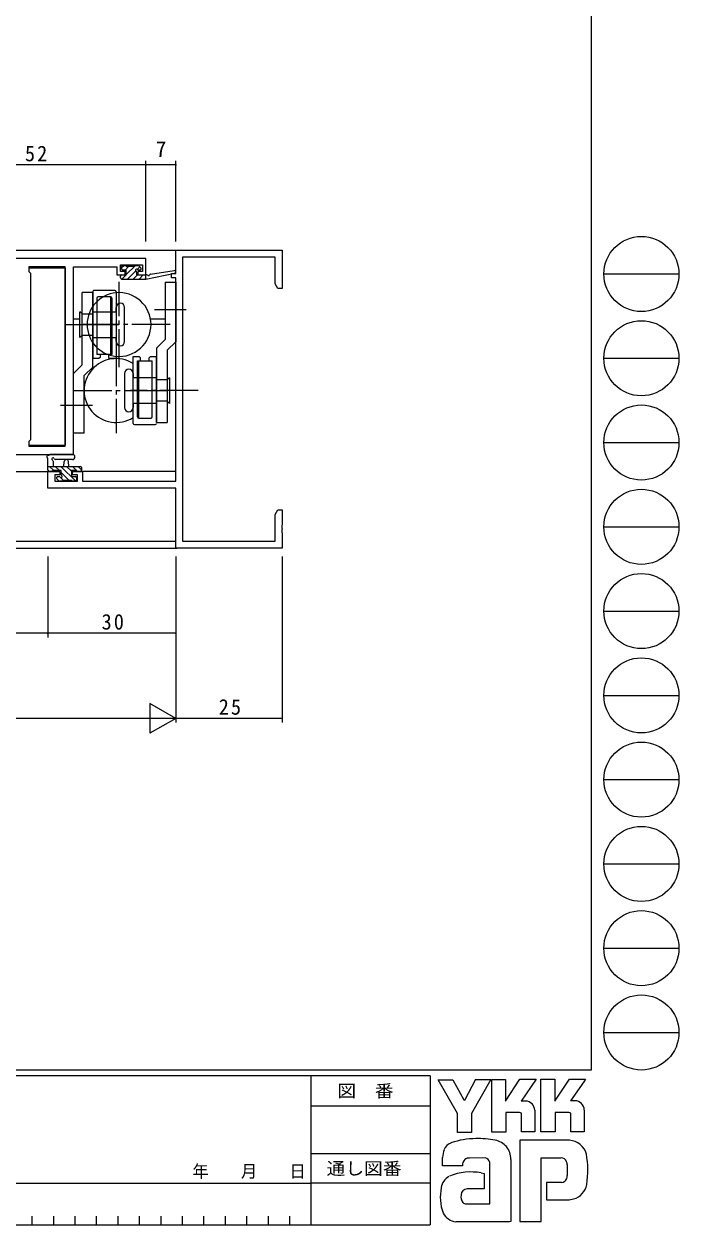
# Model space of a CAD drawing. Units: millimetres on the paper. Extents: x -420 to 373, y -297 to 267.
# Drawn here: x 219.1 to 372.9, y -297 to -14.9 of the extents above; entities that cross this region are included whole.
import ezdxf
from ezdxf.enums import TextEntityAlignment as Align

# ---------------------------------------------------------------- set-up
doc = ezdxf.new("R2010")
doc.units = ezdxf.units.MM
doc.linetypes.add('CHAIN2', pattern=[12, 9, -1, 1, -1])
for name, color, linetype, lineweight in [('0-1_YKK_ZWAK', 7, 'Continuous', 9), ('0-3_YKK_12', 2, 'Continuous', 9), ('0-4_YKK_D', 6, 'Continuous', 9), ('0-6_YKK_13', 4, 'Continuous', 9), ('0-7_YKK_11', 7, 'Continuous', 9)]:
    doc.layers.add(name, color=color, linetype=linetype, lineweight=lineweight)
doc.styles.add('ＭＳ ゴシック', font='')
doc.styles.get('ＭＳ ゴシック').set_extended_font_data('MS Gothic')

msp = doc.modelspace()

# ---------------------------------------------------------------- linework, layer by layer
at = {"layer": '0-1_YKK_ZWAK'}
for p, q in [((352.3, 264.4), (352.3, -260.6)), ((355.276, -73.616), (372.916, -73.616)), ((355.276, -93.412), (372.916, -93.412)), ((355.276, -113.208), (372.916, -113.208)), ((355.276, -133.004), (372.916, -133.004)), ((355.276, -152.8), (372.916, -152.8)), ((355.276, -172.596), (372.916, -172.596)), ((355.276, -192.392), (372.916, -192.392)), ((355.276, -212.188), (372.916, -212.188)), ((355.276, -231.984), (372.916, -231.984)), ((355.276, -251.78), (372.916, -251.78)), ((352.3, -260.6), (-417.7, -260.6)), ((314.5, -262), (-417.7, -262)), ((286.5, -262), (286.5, -297)), ((314.5, -262), (314.5, -297)), ((316.337, -262.906), (319.851, -262.906)), ((320.932, -270.799), (316.337, -262.906)), ((325.136, -262.798), (322.581, -267.771)), ((328.96, -275.231), (328.96, -262.825)), ((340.474, -262.717), (343.745, -262.717)), ((340.474, -275.123), (340.474, -262.717)), ((347.178, -262.717), (350.962, -262.717)), ((350.583, -263.365), (347.461, -267.825)), ((350.962, -262.717), (350.583, -263.365)), ((336.879, -267.906), (335.84, -267.906)), ((348.501, -267.825), (347.461, -267.825)), ((286.5, -269), (314.5, -269)), ((335.474, -270.582), (332.284, -270.582)), ((339.042, -270.069), (339.042, -275.15)), ((343.88, -270.555), (343.88, -275.123)), ((347.069, -270.555), (343.88, -270.555)), ((347.502, -270.717), (347.069, -270.555)), ((347.502, -275.096), (347.502, -270.717)), ((350.664, -270.069), (350.664, -275.096)), ((343.88, -275.123), (340.474, -275.123)), ((347.502, -275.046), (347.553, -275.096)), ((350.664, -275.096), (347.502, -275.096)), ((347.124, -277.096), (335.528, -277.096)), ((335.528, -277.096), (335.528, -296.206)), ((286.5, -280.199), (314.5, -280.199)), ((317.418, -283.07), (317.418, -281.141)), ((327.446, -281.205), (323.748, -281.275)), ((333.42, -281.583), (333.42, -296.179)), ((340.555, -281.259), (345.204, -281.259)), ((340.555, -296.206), (340.555, -281.259)), ((322.067, -283.07), (317.418, -283.07)), ((328.527, -292.071), (328.527, -282.34)), ((346.673, -282.756), (346.691, -285.391)), ((185.7, -287.2), (286.5, -287.2)), ((314.5, -287.199), (286.5, -287.199)), ((341.772, -286.989), (341.772, -291.125)), ((345.313, -286.989), (341.772, -286.989)), ((327.176, -288.53), (323.181, -288.535)), ((322.905, -292.071), (328.527, -292.071)), ((328.095, -292.071), (328.446, -292.071)), ((328.527, -292.07), (328.528, -292.071)), ((341.772, -291.125), (347.097, -291.125)), ((347.097, -291.125), (348.178, -290.882)), ((220.98, -294.9), (220.98, -297)), ((226.02, -294.9), (226.02, -297)), ((231.06, -294.9), (231.06, -297)), ((236.1, -294.9), (236.1, -297)), ((241.14, -294.9), (241.14, -297)), ((246.18, -294.9), (246.18, -297)), ((251.22, -294.9), (251.22, -297)), ((256.26, -294.9), (256.26, -297)), ((261.3, -294.9), (261.3, -297)), ((266.34, -294.9), (266.34, -297)), ((271.38, -294.9), (271.38, -297)), ((276.42, -294.9), (276.42, -297)), ((281.46, -294.9), (281.46, -297)), ((333.42, -296.179), (333.095, -296.233)), ((-417.7, -297), (314.5, -297)), ((322.067, -296.26), (320.58, -296.26)), ((333.095, -296.233), (322.067, -296.26))]:
    msp.add_line(p, q, dxfattribs=at)
for points in [[(319.851, -262.906), (322.364, -267.609), (322.581, -267.771)], [(325.136, -262.798), (328.762, -262.798), (324.229, -270.826)], [(328.96, -262.825), (332.176, -262.825), (332.176, -267.923), (335.555, -262.771)], [(335.555, -262.771), (339.38, -262.771), (335.84, -267.906)], [(343.745, -262.717), (343.745, -267.908), (347.178, -262.717)], [(324.229, -270.826), (324.229, -275.258), (320.932, -275.258), (320.932, -270.799)], [(332.284, -270.582), (332.284, -275.231), (328.96, -275.231)], [(339.042, -275.15), (335.906, -275.15), (335.906, -270.744), (335.474, -270.582)], [(326.473, -284.773), (327.176, -284.935), (327.176, -288.53)], [(335.528, -296.206), (339.772, -296.206), (340.555, -296.206)]]:
    msp.add_lwpolyline(points, dxfattribs=at)
for centre in [(364.096, -73.616), (364.096, -93.412), (364.096, -113.208), (364.096, -133.004), (364.096, -152.8), (364.096, -172.596), (364.096, -192.392), (364.096, -212.188), (364.096, -231.984), (364.096, -251.78)]:
    msp.add_circle(centre, 8.82, dxfattribs=at)
for centre, radius, start, end in [((336.879, -270.069), 2.163, 0.00165, 89.99603), ((348.501, -269.988), 2.163, 0.00165, 89.99603), ((320.106, -280.055), 2.444, 109.02126, 161.51263), ((325.222, -294.401), 17.68, 89.89165, 109.30847), ((325.741, -297.463), 20.748, 78.78009, 91.46938), ((329.03, -281.496), 4.449, 40.66422, 80.31693), ((328.809, -281.485), 4.612, 358.78058, 38.76563), ((346.972, -281.44), 4.341, 14.44571, 87.08746), ((322.459, -281.166), 5.037, 158.41083, 179.71774), ((324.175, -283.007), 2.109, 138.46381, 181.71359), ((323.615, -282.971), 1.701, 85.50551, 126.78038), ((326.956, -282.754), 1.625, 14.75519, 72.44994), ((345.365, -282.479), 1.229, 16.43123, 96.91661), ((330.666, -284.187), 20.86, 350.99026, 10.67624), ((324.02, -297.854), 13.309, 79.38097, 112.05824), ((343.031, -283.208), 3.673, 4.93422, 17.03551), ((320.927, -288.927), 3.908, 121.8271, 169.08475), ((345.314, -285.684), 1.306, 269.95467, 342.90144), ((343.01, -285.041), 3.697, 343.6902, 354.75362), ((347.035, -286.745), 4.291, 285.4429, 349.90448), ((327.949, -290.395), 11.082, 168.76372, 199.80078), ((324.082, -290.328), 2.369, 171.08202, 216.71922), ((323.19, -289.979), 1.445, 90.33952, 178.03638), ((323.15, -290.565), 1.526, 230.97279, 260.7549), ((320.94, -292.443), 3.823, 207.31435, 263.59464)]:
    msp.add_arc(centre, radius, start, end, dxfattribs=at)
at = {"layer": '0-3_YKK_12'}
for p, q in [((-45.556, -68.002), (255.044, -68.002)), ((220.245, -72.202), (228.814, -72.202)), ((228.814, -72.202), (228.814, -113.802)), ((232.242, -84.202), (230.744, -84.202)), ((252.244, -84.202), (248.828, -84.202)), ((220.245, -113.802), (228.814, -113.802)), ((-15.556, -120.002), (225.044, -120.002)), ((254.744, -120.002), (232.344, -120.002)), ((-45.556, -138.002), (255.044, -138.002)), ((-45.256, -136.372), (254.744, -136.372))]:
    msp.add_line(p, q, dxfattribs=at)
at = {"layer": '0-4_YKK_D'}
for p, q in [((247.744, -66.002), (247.744, -47.002)), ((247.744, -66.002), (247.744, -47.002)), ((254.744, -66.002), (254.744, -47.002)), ((247.744, -48.002), (195.744, -48.002)), ((254.744, -48.002), (247.744, -48.002)), ((224.744, -140.002), (224.744, -159.002)), ((224.744, -140.002), (224.744, -159.002)), ((254.744, -140.002), (254.744, -159.002)), ((254.744, -140.002), (254.744, -179.002)), ((254.744, -140.002), (254.744, -179.002)), ((279.744, -140.002), (279.744, -179.002)), ((224.744, -158.002), (195.744, -158.002)), ((254.744, -158.002), (224.744, -158.002)), ((254.744, -178.002), (248.682, -174.502)), ((248.682, -174.502), (248.682, -181.502)), ((247.744, -178.002), (-38.256, -178.002)), ((254.744, -178.002), (242.619, -178.002)), ((254.744, -178.002), (248.682, -181.502)), ((279.744, -178.002), (254.744, -178.002))]:
    msp.add_line(p, q, dxfattribs=at)
for centre, start, end in [((247.744, -48.002), 0, 180), ((247.744, -48.002), 0, 180), ((254.744, -48.002), 0, 180), ((247.744, -48.002), 180, 0), ((247.744, -48.002), 180, 0), ((254.744, -48.002), 180, 0), ((224.744, -158.002), 0, 180), ((224.744, -158.002), 0, 180), ((254.744, -158.002), 0, 180), ((224.744, -158.002), 180, 0), ((224.744, -158.002), 180, 0), ((254.744, -158.002), 180, 0), ((279.744, -178.002), 0, 180), ((279.744, -178.002), 180, 0)]:
    msp.add_arc(centre, 0.106, start, end, dxfattribs=at)
at = {"layer": '0-6_YKK_13'}
for p, q in [((242.602, -71.602), (242.044, -72.16)), ((242.044, -72.402), (242.044, -71.902)), ((242.344, -71.602), (242.844, -71.602)), ((243.144, -72.702), (242.344, -72.702)), ((243.749, -71.802), (242.849, -72.702)), ((243.044, -71.802), (245.044, -71.802)), ((245.296, -71.602), (243.144, -73.754)), ((243.144, -73.802), (243.144, -72.702)), ((245.366, -72.878), (243.443, -74.802)), ((245.244, -71.602), (245.844, -71.602)), ((245.544, -73.163), (245.544, -73.802)), ((246.305, -71.939), (245.72, -72.525)), ((246.344, -72.702), (246.005, -72.702)), ((246.056, -71.69), (246.556, -72.19)), ((248.856, -73.629), (254.398, -72.805)), ((241.744, -74.502), (241.744, -74.102)), ((242.044, -73.802), (243.144, -73.802)), ((242.044, -74.802), (247.742, -74.802)), ((243.096, -73.802), (242.096, -74.802)), ((245.79, -73.802), (244.79, -74.802)), ((245.544, -73.802), (247.742, -73.802)), ((247.137, -73.802), (246.137, -74.802)), ((247.742, -74.544), (247.484, -74.802)), ((247.742, -74.802), (254.503, -73.396)), ((247.742, -73.802), (247.829, -73.788)), ((247.742, -74.802), (247.742, -73.802)), ((252.244, -75.502), (252.244, -89.002)), ((252.244, -75.502), (254.744, -75.502)), ((254.744, -75.502), (254.744, -89.538)), ((235.244, -78.002), (232.744, -78.002)), ((232.744, -94.965), (232.744, -78.002)), ((235.242, -77.806), (235.242, -93.502)), ((235.244, -95.5), (235.244, -78.002)), ((240.442, -77.506), (235.542, -77.506)), ((240.742, -77.806), (240.742, -93.502)), ((236.242, -79.306), (236.242, -92.502)), ((239.442, -79.006), (236.542, -79.006)), ((239.442, -79.006), (239.442, -92.502)), ((239.742, -79.306), (239.742, -92.502)), ((240.742, -82.502), (240.742, -81.502)), ((242.742, -89.502), (242.742, -81.502)), ((232.742, -83.002), (232.242, -82.502)), ((232.242, -88.502), (232.242, -82.502)), ((232.742, -83.002), (235.242, -83.002)), ((235.242, -82.502), (240.742, -82.502)), ((239.742, -82.252), (239.442, -82.252)), ((228.612, -85.502), (241.361, -85.502)), ((235.244, -85.502), (232.744, -85.502)), ((232.242, -88.502), (232.742, -88.002)), ((232.742, -88.002), (235.242, -88.002)), ((235.242, -88.502), (240.742, -88.502)), ((239.742, -88.752), (239.442, -88.752)), ((240.742, -89.502), (240.742, -88.502)), ((252.244, -89.002), (250.244, -91.002)), ((254.744, -89.538), (252.744, -91.538)), ((238.992, -92.502), (236.242, -92.502)), ((236.992, -92.502), (236.992, -93.202)), ((238.992, -92.502), (238.992, -93.202)), ((239.742, -92.502), (238.992, -92.502)), ((244.744, -93.002), (246.194, -93.002)), ((244.744, -108.698), (244.744, -93.002)), ((246.494, -93.302), (246.194, -93.002)), ((248.494, -93.302), (248.794, -93.002)), ((248.794, -93.002), (250.244, -93.002)), ((250.244, -91.002), (250.244, -108.502)), ((250.244, -108.502), (250.244, -93.002)), ((252.744, -91.538), (252.744, -108.502)), ((230.742, -96.967), (232.742, -94.967)), ((233.244, -97.5), (235.242, -95.502)), ((236.692, -93.502), (235.242, -93.502)), ((236.992, -93.202), (236.692, -93.502)), ((238.992, -93.202), (239.292, -93.502)), ((240.742, -93.502), (239.292, -93.502)), ((245.744, -107.198), (245.744, -94.002)), ((245.744, -94.002), (246.494, -94.002)), ((246.044, -107.498), (246.044, -94.002)), ((246.494, -94.002), (246.494, -93.302)), ((246.494, -94.002), (249.244, -94.002)), ((248.494, -94.002), (248.494, -93.302)), ((249.244, -107.198), (249.244, -94.002)), ((233.244, -111.002), (233.244, -97.5)), ((242.744, -97.002), (242.744, -105.002)), ((244.744, -97.002), (244.744, -98.002)), ((250.244, -98.002), (244.744, -98.002)), ((245.744, -97.752), (246.044, -97.752)), ((252.744, -98.502), (250.244, -98.502)), ((253.244, -98.002), (252.744, -98.502)), ((253.244, -98.002), (253.244, -104.002)), ((250.244, -101.002), (252.744, -101.002)), ((244.744, -104.002), (244.744, -105.002)), ((250.244, -104.002), (244.744, -104.002)), ((245.744, -104.252), (246.044, -104.252)), ((252.744, -103.502), (250.244, -103.502)), ((252.744, -103.502), (253.244, -104.002)), ((245.044, -108.998), (249.944, -108.998)), ((246.044, -107.498), (248.944, -107.498)), ((250.244, -108.502), (252.744, -108.502)), ((224.744, -119.702), (224.744, -117.022)), ((230.472, -116.002), (225.309, -116.002)), ((225.944, -117.622), (225.944, -118.802)), ((230.472, -117.202), (226.511, -117.205)), ((228.444, -118.802), (228.546, -117.658)), ((229.644, -118.802), (229.542, -117.658)), ((224.744, -118.802), (232.344, -118.802)), ((224.911, -119.971), (224.775, -119.835)), ((225.644, -120.002), (225.044, -120.002)), ((226.089, -119.802), (225.089, -118.802)), ((227.844, -119.802), (225.844, -119.802)), ((227.436, -119.802), (226.436, -118.802)), ((227.044, -121.202), (227.383, -121.202)), ((228.389, -122.102), (227.524, -121.238)), ((231.26, -122.279), (227.783, -118.802)), ((227.844, -120.741), (227.844, -119.802)), ((229.736, -122.102), (227.844, -120.21)), ((230.244, -119.916), (229.13, -118.802)), ((230.244, -119.802), (230.244, -121.202)), ((231.544, -119.802), (230.244, -119.802)), ((230.244, -121.202), (231.144, -121.202)), ((231.477, -119.802), (230.477, -118.802)), ((231.657, -119.982), (231.563, -119.889)), ((232.344, -120.002), (231.744, -120.002)), ((232.644, -119.622), (231.824, -118.802)), ((232.644, -119.102), (232.644, -119.702)), ((227.332, -122.214), (226.832, -121.714)), ((228.144, -122.302), (227.544, -122.302)), ((230.444, -122.102), (228.344, -122.102)), ((231.144, -122.302), (230.644, -122.302)), ((231.444, -121.502), (231.444, -122.002))]:
    msp.add_line(p, q, dxfattribs=at)
at = {"layer": '0-6_YKK_13', "linetype": 'CHAIN2'}
for p, q in [((241.442, -95.542), (241.442, -75.462)), ((257.235, -82.002), (249.729, -82.002)), ((253.464, -85.502), (234.702, -85.502)), ((240.744, -90.962), (240.744, -111.042)), ((230.704, -101.002), (250.784, -101.002)), ((260.006, -101.002), (244.127, -101.002)), ((235.233, -104.502), (227.702, -104.502))]:
    msp.add_line(p, q, dxfattribs=at)
at = {"layer": '0-6_YKK_13'}
msp.add_lwpolyline([(233.244, -111.002), (230.744, -111.002), (230.744, -96.965)], dxfattribs=at)
for centre, radius, start, end in [((242.344, -71.902), 0.3, 90, 180), ((242.344, -72.402), 0.3, 180, 270), ((242.844, -71.802), 0.2, 0, 90), ((245.244, -71.802), 0.2, 90, 180), ((245.544, -72.702), 0.25, 33.05573, 236.94426), ((245.244, -73.163), 0.3, 0, 56.94426), ((246.005, -72.402), 0.3, 213.05573, 270), ((245.844, -71.902), 0.3, 45, 90), ((246.344, -72.402), 0.3, 270, 45), ((254.442, -73.102), 0.3, 281.7498, 98.44934), ((242.044, -74.102), 0.3, 90, 180), ((242.044, -74.502), 0.3, 180, 270), ((247.877, -74.084), 0.3, 39.19753, 99.19753), ((248.342, -73.705), 0.3, 219.19753, 338.44934), ((248.9, -73.925), 0.3, 98.44934, 158.44934), ((241.442, -85.502), 7.5, 95.35539, 264.64459), ((235.542, -77.806), 0.3, 90, 180.00003), ((240.442, -77.806), 0.3, 0, 90), ((241.442, -85.502), 7.5, 0, 95.35539), ((236.542, -79.306), 0.3, 90, 180), ((239.442, -79.306), 0.3, 0, 90), ((241.742, -81.502), 1, 90, 180), ((241.742, -81.502), 1, 0, 90), ((241.442, -85.502), 7.5, 264.64459, 0), ((241.742, -89.502), 1, 180, 270), ((241.742, -89.502), 1, 270, 0), ((240.744, -101.002), 7.5, 57.76904, 302.23094), ((243.744, -97.002), 1, 90, 180), ((243.744, -97.002), 1, 0, 90), ((243.744, -105.002), 1, 180, 270), ((243.744, -105.002), 1, 270, 0), ((246.044, -107.198), 0.3, 180, 270), ((248.944, -107.198), 0.3, 270, 0), ((245.044, -108.698), 0.3, 180, 270), ((249.944, -108.698), 0.3, 270, 0), ((224.744, -116.502), 0.3, 79.47121, 239.99998), ((224.444, -117.022), 0.3, 0, 60), ((224.853, -115.912), 0.3, 259.47121, 319.47121), ((225.309, -116.302), 0.3, 90, 139.47121), ((225.944, -117.102), 0.3, 19.18974, 239.99998), ((225.644, -117.622), 0.3, 0, 60), ((226.51, -116.905), 0.3, 199.18974, 270.04022), ((229.044, -117.702), 0.5, 5.09206, 174.90793), ((230.471, -116.602), 0.6, 270.04022, 90.04022), ((225.044, -119.702), 0.3, 180, 270), ((225.644, -119.802), 0.2, 270, 0), ((227.044, -121.502), 0.3, 90, 225), ((227.383, -121.502), 0.3, 33.05573, 90), ((227.844, -121.202), 0.25, 213.05573, 56.94426), ((228.144, -120.741), 0.3, 180, 236.94426), ((231.144, -121.502), 0.3, 0, 90), ((231.744, -119.802), 0.2, 180, 270), ((232.344, -119.102), 0.3, 0, 90), ((232.344, -119.702), 0.3, 270, 0), ((227.544, -122.002), 0.3, 225, 270), ((228.144, -122.102), 0.2, 270, 0), ((230.644, -122.102), 0.2, 180, 270), ((231.144, -122.002), 0.3, 270, 0)]:
    msp.add_arc(centre, radius, start, end, dxfattribs=at)
at = {"layer": '0-7_YKK_11'}
for p, q in [((278.114, -69.632), (256.374, -69.632)), ((228.814, -114.072), (228.814, -71.932))]:
    msp.add_line(p, q, dxfattribs=at)
for points in [[(247.744, -70.002), (195.744, -70.002)], [(256.374, -69.632), (256.374, -136.372), (278.114, -136.372), (278.114, -130.093), (278.744, -129.002), (279.744, -129.002), (279.744, -132.544), (279.624, -132.727), (279.624, -133.277), (279.744, -133.46), (279.744, -133.544), (279.624, -133.727), (279.624, -134.277), (279.744, -134.46), (279.744, -138.002), (254.744, -138.002), (254.744, -123.902), (224.744, -123.902), (224.744, -120.002), (227.544, -120.002), (227.544, -120.802), (226.374, -120.802), (226.374, -122.272), (231.644, -122.272), (231.644, -120.802), (230.544, -120.802), (230.544, -120.002), (232.844, -120.002), (232.844, -122.272), (254.744, -122.272), (254.744, -74.502), (253.744, -74.502), (253.744, -73.502), (254.744, -73.502), (254.744, -68.002), (279.744, -68.002), (279.744, -77.002), (278.744, -77.002), (278.114, -75.911), (278.114, -69.632)], [(240.944, -72.732), (240.944, -73.802), (242.844, -73.802), (242.844, -73.002), (241.744, -73.002), (241.744, -71.502), (246.944, -71.502), (246.944, -73.002), (245.844, -73.002), (245.844, -73.802), (247.744, -73.802), (247.744, -70.002)], [(213.744, -116.002), (230.744, -116.002), (230.744, -71.932), (240.944, -71.932), (240.944, -72.732)]]:
    msp.add_lwpolyline(points, dxfattribs=at)
msp.add_lwpolyline([(228.814, -114.072), (228.814, -71.932), (220.244, -71.932), (220.244, -73.002), (220.674, -73.432), (220.674, -112.572), (220.244, -113.002), (220.244, -114.072)], close=True, dxfattribs=at)

# ---------------------------------------------------------------- texts
at = {"layer": '0-1_YKK_ZWAK', "style": 'ＭＳ ゴシック', "width": 1.1}
for s, p in [('図\u3000番', (292.698, -267.862)), ('通し図番', (290.179, -286.085))]:
    msp.add_text(s, height=2.933, dxfattribs=at).set_placement(p, align=Align.BOTTOM_LEFT)
at = {"layer": '0-1_YKK_ZWAK', "insert": (258.676, -286.169), "char_height": 2.933, "attachment_point": 7, "style": 'ＭＳ ゴシック'}
msp.add_mtext('\\T1.2;\\W0.95;年\\~\\~\\~月\\~\\~\\~日', dxfattribs=at)
at = {"layer": '0-4_YKK_D', "color": 3, "style": 'ＭＳ ゴシック'}
msp.add_text('7', height=3.666, dxfattribs=at).set_placement((250.044, -47.202), align=Align.BOTTOM_LEFT)
at = {"layer": '0-4_YKK_D', "color": 3, "char_height": 3.666, "attachment_point": 7, "style": 'ＭＳ ゴシック'}
for s, insert in [('\\T1.21;\\W0.95;52', (219.344, -47.202)), ('\\T1.21;\\W0.95;30', (237.344, -157.202)), ('\\T1.21;\\W0.95;25', (264.844, -177.202))]:
    msp.add_mtext(s, dxfattribs=dict(at, insert=insert))

doc.saveas('drawing.dxf')
